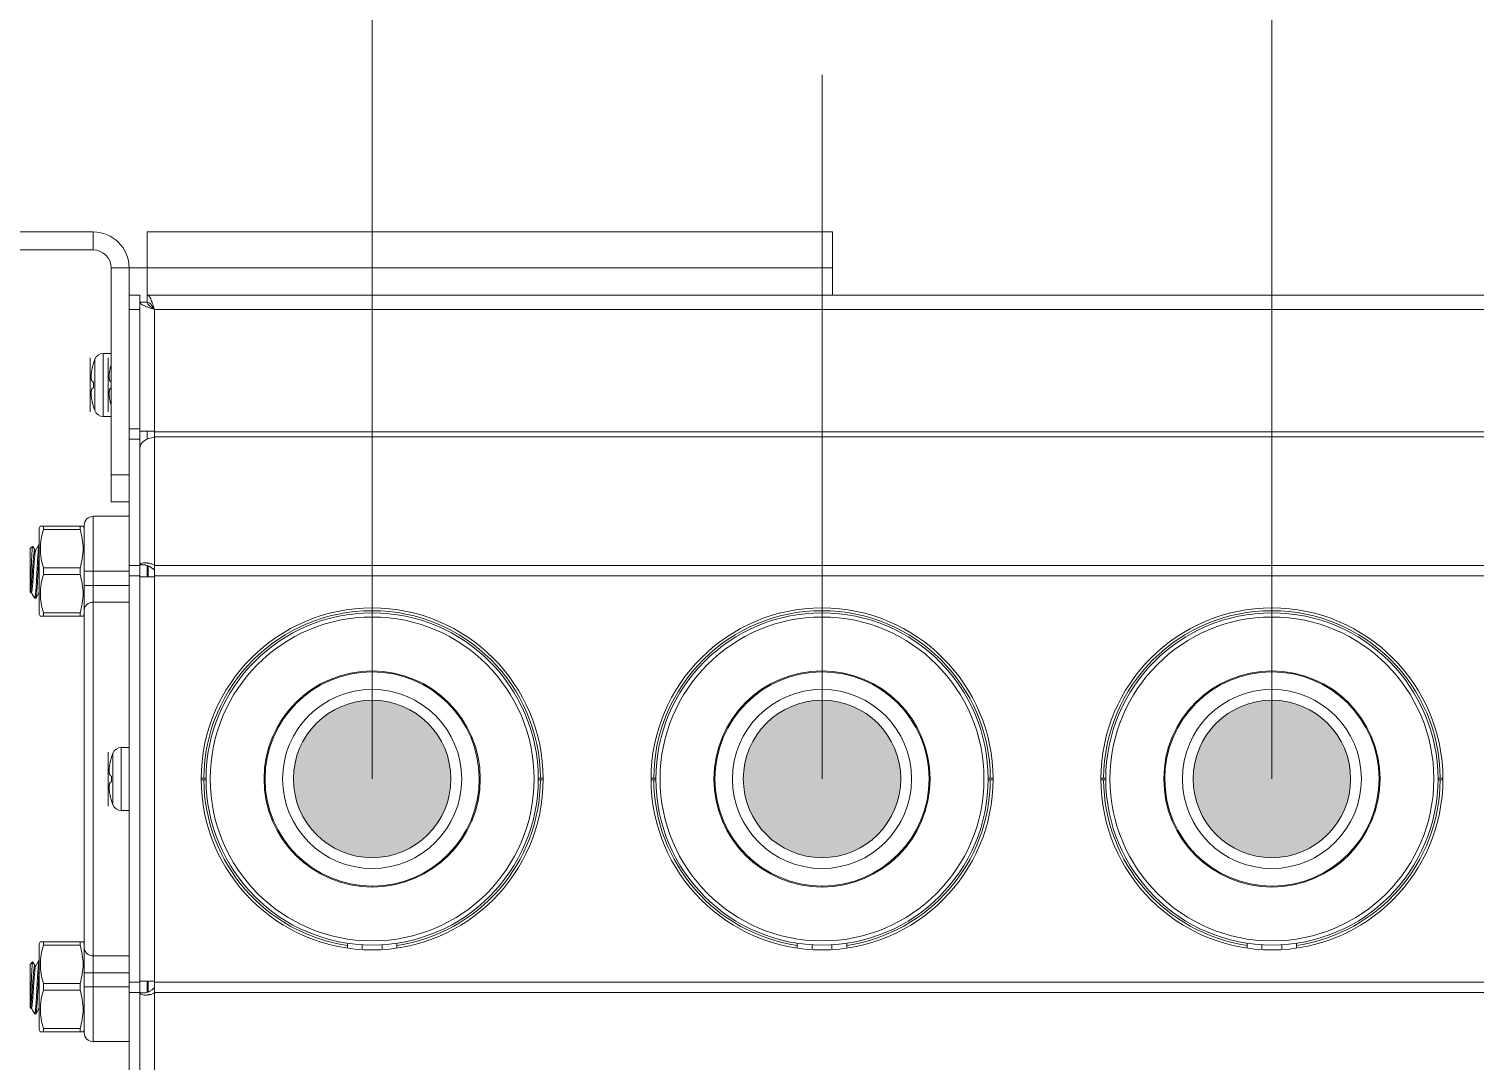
# Model space of a CAD drawing. Header units: millimetres. Extents: x 206 to 1899, y -454 to 296.
# Drawn here: x 1369.14 to 1379.19, y 55.98 to 63.15 of the extents above; entities that cross this region are included whole.
import ezdxf

# ---------------------------------------------------------------- set-up
doc = ezdxf.new("R2010")
doc.units = ezdxf.units.MM
doc.layers.add('细实线', color=7, linetype='Continuous', lineweight=15)

msp = doc.modelspace()

# ---------------------------------------------------------------- hatches: boundary and pattern name
at = {"lineweight": 9}
h = msp.add_hatch(color=256, dxfattribs=at)
h.dxf.hatch_style = 1
h.paths.add_polyline_path([(1370.981, 57.938, 1), (1372.075, 57.938, 1)])
h = msp.add_hatch(color=256, dxfattribs=at)
h.dxf.hatch_style = 1
h.paths.add_polyline_path([(1374.106, 57.938, 1), (1375.2, 57.938, 1)])
h = msp.add_hatch(color=256, dxfattribs=at)
h.dxf.hatch_style = 1
h.paths.add_polyline_path([(1377.231, 57.938, 1), (1378.325, 57.938, 1)])

# ---------------------------------------------------------------- linework, layer by layer
for p, q in [((1371.528, 57.938), (1371.528, 65.935)), ((1377.778, 57.938), (1377.778, 65.935)), ((1374.653, 57.938), (1374.653, 62.83))]:
    msp.add_line(p, q, dxfattribs=at)
at = {"layer": '细实线', "linetype": 'Continuous', "lineweight": 9}
for p, q in [((1367.403, 61.738), (1369.59, 61.738)), ((1369.59, 61.738), (1369.59, 61.613)), ((1369.965, 61.3), (1369.965, 61.738)), ((1369.965, 61.738), (1374.726, 61.738)), ((1374.726, 61.738), (1374.726, 61.3)), ((1367.403, 61.613), (1369.59, 61.613)), ((1369.715, 59.863), (1369.715, 61.488)), ((1369.84, 61.488), (1369.715, 61.488)), ((1369.84, 49.738), (1369.84, 61.488)), ((1369.84, 61.488), (1374.726, 61.488)), ((1369.915, 61.3), (1369.84, 61.3)), ((1369.915, 49.738), (1369.915, 61.3)), ((1369.965, 61.25), (1369.965, 61.3)), ((1389.678, 61.3), (1369.965, 61.3)), ((1369.915, 61.2), (1369.84, 61.2)), ((1369.965, 61.25), (1369.915, 61.25)), ((1370.015, 49.838), (1370.015, 61.2)), ((1370.015, 61.2), (1389.628, 61.2)), ((1369.66, 60.456), (1369.66, 60.894)), ((1369.66, 60.894), (1369.715, 60.894)), ((1369.569, 60.488), (1369.569, 60.863)), ((1369.593, 60.827), (1369.602, 60.854)), ((1369.593, 60.827), (1369.593, 60.826)), ((1369.602, 60.497), (1369.602, 60.854)), ((1369.694, 60.488), (1369.694, 60.863)), ((1369.588, 60.697), (1369.593, 60.696)), ((1369.593, 60.696), (1369.593, 60.655)), ((1369.588, 60.654), (1369.593, 60.655)), ((1369.593, 60.525), (1369.593, 60.524)), ((1369.593, 60.524), (1369.602, 60.497)), ((1369.66, 60.456), (1369.715, 60.456)), ((1369.84, 60.37), (1369.915, 60.37)), ((1369.84, 60.299), (1369.915, 60.299)), ((1370.015, 60.355), (1369.915, 60.355)), ((1369.965, 60.298), (1369.965, 60.355)), ((1369.965, 60.313), (1369.965, 60.298)), ((1370.015, 60.349), (1389.628, 60.349)), ((1370.015, 60.314), (1389.628, 60.314)), ((1369.715, 60.05), (1369.84, 60.05)), ((1369.715, 59.863), (1369.84, 59.863)), ((1369.223, 59.694), (1369.215, 59.68)), ((1369.215, 59.083), (1369.215, 59.68)), ((1369.52, 59.694), (1369.223, 59.694)), ((1369.244, 59.694), (1369.244, 59.671)), ((1369.499, 59.671), (1369.244, 59.671)), ((1369.499, 59.694), (1369.499, 59.671)), ((1369.528, 59.68), (1369.52, 59.694)), ((1369.528, 59.7), (1369.528, 56.175)), ((1369.59, 59.763), (1369.59, 56.113)), ((1369.84, 59.763), (1369.59, 59.763)), ((1369.153, 59.538), (1369.169, 59.554)), ((1369.153, 59.234), (1369.153, 59.538)), ((1369.17, 59.554), (1369.169, 59.554)), ((1369.184, 59.529), (1369.17, 59.554)), ((1369.192, 59.528), (1369.184, 59.528)), ((1369.196, 59.536), (1369.191, 59.527)), ((1369.214, 59.568), (1369.196, 59.536)), ((1369.214, 59.568), (1369.215, 59.569)), ((1369.244, 59.359), (1369.244, 59.404)), ((1369.499, 59.404), (1369.244, 59.404)), ((1369.499, 59.359), (1369.499, 59.404)), ((1369.84, 59.381), (1369.528, 59.381)), ((1369.915, 59.42), (1369.84, 59.42)), ((1369.915, 59.425), (1369.952, 59.425)), ((1369.965, 59.422), (1369.976, 59.416)), ((1369.965, 59.421), (1369.965, 59.343)), ((1369.965, 59.343), (1369.965, 59.421)), ((1369.972, 59.381), (1369.965, 59.381)), ((1369.972, 59.343), (1369.972, 59.416)), ((1389.628, 59.42), (1370.015, 59.42)), ((1369.499, 59.359), (1369.244, 59.359)), ((1369.84, 59.283), (1369.528, 59.283)), ((1369.915, 59.349), (1369.84, 59.349)), ((1369.915, 59.343), (1370.015, 59.343)), ((1389.628, 59.349), (1370.015, 59.349)), ((1369.153, 59.234), (1369.154, 59.236)), ((1369.153, 59.235), (1369.161, 59.235)), ((1369.184, 59.194), (1369.182, 59.197)), ((1369.184, 59.194), (1369.192, 59.194)), ((1369.193, 59.195), (1369.192, 59.194)), ((1369.223, 59.069), (1369.215, 59.083)), ((1369.52, 59.069), (1369.223, 59.069)), ((1369.244, 59.069), (1369.244, 59.092)), ((1369.499, 59.092), (1369.244, 59.092)), ((1369.499, 59.069), (1369.499, 59.092)), ((1369.528, 59.083), (1369.52, 59.069)), ((1369.84, 59.166), (1369.59, 59.166)), ((1369.694, 57.75), (1369.694, 58.125)), ((1369.718, 58.089), (1369.727, 58.116)), ((1369.718, 58.089), (1369.718, 58.088)), ((1369.727, 57.759), (1369.727, 58.116)), ((1369.785, 57.719), (1369.785, 58.156)), ((1369.785, 58.156), (1369.84, 58.156)), ((1369.713, 57.959), (1369.718, 57.958)), ((1369.713, 57.916), (1369.718, 57.917)), ((1369.718, 57.958), (1369.718, 57.917)), ((1370.373, 57.944), (1370.34, 57.944)), ((1370.373, 57.931), (1370.34, 57.931)), ((1372.715, 57.944), (1372.682, 57.944)), ((1372.715, 57.931), (1372.682, 57.931)), ((1373.498, 57.944), (1373.465, 57.944)), ((1373.498, 57.931), (1373.465, 57.931)), ((1375.84, 57.944), (1375.807, 57.944)), ((1375.84, 57.931), (1375.807, 57.931)), ((1376.623, 57.944), (1376.59, 57.944)), ((1376.623, 57.931), (1376.59, 57.931)), ((1378.965, 57.944), (1378.932, 57.944)), ((1378.965, 57.931), (1378.932, 57.931)), ((1369.718, 57.787), (1369.718, 57.786)), ((1369.718, 57.786), (1369.727, 57.759)), ((1369.785, 57.719), (1369.84, 57.719)), ((1369.223, 56.806), (1369.215, 56.792)), ((1369.215, 56.196), (1369.215, 56.792)), ((1369.52, 56.806), (1369.223, 56.806)), ((1369.244, 56.806), (1369.244, 56.784)), ((1369.499, 56.784), (1369.244, 56.784)), ((1369.499, 56.806), (1369.499, 56.784)), ((1369.528, 56.792), (1369.52, 56.806)), ((1371.356, 56.797), (1371.356, 56.767)), ((1371.459, 56.757), (1371.459, 56.788)), ((1371.597, 56.788), (1371.597, 56.757)), ((1371.7, 56.797), (1371.7, 56.767)), ((1374.481, 56.797), (1374.481, 56.767)), ((1374.584, 56.757), (1374.584, 56.788)), ((1374.722, 56.788), (1374.722, 56.757)), ((1374.825, 56.797), (1374.825, 56.767)), ((1377.606, 56.797), (1377.606, 56.767)), ((1377.709, 56.757), (1377.709, 56.788)), ((1377.847, 56.788), (1377.847, 56.757)), ((1377.95, 56.797), (1377.95, 56.767)), ((1369.153, 56.65), (1369.169, 56.667)), ((1369.17, 56.666), (1369.169, 56.667)), ((1369.184, 56.641), (1369.17, 56.666)), ((1369.214, 56.681), (1369.196, 56.649)), ((1369.214, 56.681), (1369.215, 56.681)), ((1369.59, 56.709), (1369.84, 56.709)), ((1369.153, 56.346), (1369.153, 56.65)), ((1369.192, 56.641), (1369.184, 56.641)), ((1369.196, 56.649), (1369.191, 56.64)), ((1369.84, 56.592), (1369.528, 56.592)), ((1369.244, 56.471), (1369.244, 56.517)), ((1369.499, 56.517), (1369.244, 56.517)), ((1369.499, 56.471), (1369.244, 56.471)), ((1369.499, 56.471), (1369.499, 56.517)), ((1369.84, 56.494), (1369.528, 56.494)), ((1369.915, 56.526), (1369.84, 56.526)), ((1369.915, 56.532), (1370.015, 56.532)), ((1369.965, 56.532), (1369.965, 56.454)), ((1369.965, 56.454), (1369.965, 56.532)), ((1369.972, 56.494), (1369.965, 56.494)), ((1369.972, 56.459), (1369.972, 56.532)), ((1389.01, 56.526), (1370.015, 56.526)), ((1369.915, 56.455), (1369.84, 56.455)), ((1369.915, 56.451), (1369.952, 56.451)), ((1369.953, 56.451), (1369.952, 56.451)), ((1369.952, 56.451), (1369.952, 56.451)), ((1389.06, 56.455), (1370.015, 56.455)), ((1369.153, 56.346), (1369.154, 56.348)), ((1369.153, 56.347), (1369.161, 56.347)), ((1369.184, 56.306), (1369.182, 56.309)), ((1369.184, 56.306), (1369.192, 56.306)), ((1369.193, 56.307), (1369.192, 56.306)), ((1369.223, 56.181), (1369.215, 56.196)), ((1369.52, 56.181), (1369.223, 56.181)), ((1369.244, 56.181), (1369.244, 56.204)), ((1369.499, 56.204), (1369.244, 56.204)), ((1369.499, 56.181), (1369.499, 56.204)), ((1369.528, 56.196), (1369.52, 56.181)), ((1369.84, 56.113), (1369.59, 56.113))]:
    msp.add_line(p, q, dxfattribs=at)
for points in [[(1369.952, 59.425), (1369.953, 59.424), (1369.965, 59.422)], [(1369.16, 59.234), (1369.176, 59.208), (1369.182, 59.197)], [(1369.193, 59.195), (1369.211, 59.226), (1369.215, 59.234)], [(1369.976, 56.459), (1369.965, 56.454), (1369.953, 56.451)], [(1369.16, 56.347), (1369.176, 56.32), (1369.182, 56.309)], [(1369.193, 56.307), (1369.211, 56.339), (1369.215, 56.346)]]:
    msp.add_lwpolyline(points, dxfattribs=at)
for centre, radius in [((1371.528, 57.938), 1.188), ((1371.528, 57.938), 1.154), ((1374.653, 57.938), 1.188), ((1374.653, 57.938), 1.154), ((1377.778, 57.938), 1.188), ((1377.778, 57.938), 1.154), ((1371.528, 57.938), 1.125), ((1374.653, 57.938), 1.125), ((1377.778, 57.938), 1.125), ((1371.528, 57.938), 0.751), ((1374.653, 57.938), 0.751), ((1377.778, 57.938), 0.751), ((1371.528, 57.938), 0.622), ((1371.528, 57.938), 0.547), ((1374.653, 57.938), 0.622), ((1374.653, 57.938), 0.547), ((1377.778, 57.938), 0.622), ((1377.778, 57.938), 0.547)]:
    msp.add_circle(centre, radius, dxfattribs=at)
for centre, radius, start, end in [((1369.59, 61.488), 0.25, 0, 90), ((1369.59, 61.488), 0.125, 0, 90), ((1369.66, 60.831), 0.0625, 90, 159.0752), ((1369.952, 60.708), 0.378, 164.6711, 166.5891), ((1370.072, 60.676), 0.502, 162.6367, 164.6709), ((1370.077, 60.708), 0.378, 164.6711, 166.5891), ((1370.197, 60.676), 0.502, 163.5508, 164.6708), ((1369.951, 60.642), 0.377, 193.4078, 195.3323), ((1370.072, 60.675), 0.502, 195.3291, 197.3633), ((1369.66, 60.519), 0.0625, 200.9248, 270), ((1370.076, 60.642), 0.377, 193.4078, 195.3323), ((1370.197, 60.675), 0.502, 195.3292, 196.4492), ((1370.015, 60.17), 0.139, 90.0019, 91.7765), ((1369.59, 59.7), 0.0625, 90, 180), ((1369.949, 59.295), 0.144, 78.9231, 84.0081), ((1369.947, 59.282), 0.158, 77.1973, 78.9898), ((1369.89, 59.249), 0.188, 54.2514, 55.0285), ((1371.528, 57.938), 1.169, 0.3064, 179.6936), ((1374.653, 57.938), 1.169, 0.3064, 179.6936), ((1377.778, 57.938), 1.169, 0.3064, 179.6936), ((1371.528, 57.938), 0.744, 270.3567, 270), ((1374.653, 57.938), 0.744, 270.3567, 270), ((1377.778, 57.938), 0.744, 270.3567, 270), ((1370.077, 57.971), 0.378, 164.6711, 166.5891), ((1370.197, 57.938), 0.502, 162.6367, 164.6709), ((1369.785, 58.094), 0.0625, 90, 159.0752), ((1371.528, 57.938), 1.169, 180.3064, 261.5128), ((1371.528, 57.938), 1.169, 278.4872, 359.6936), ((1374.653, 57.938), 1.169, 180.3064, 261.5128), ((1374.653, 57.938), 1.169, 278.4872, 359.6936), ((1377.778, 57.938), 1.169, 180.3064, 261.5128), ((1377.778, 57.938), 1.169, 278.4872, 359.6936), ((1370.076, 57.904), 0.377, 193.4078, 195.3323), ((1370.197, 57.937), 0.502, 195.3291, 197.3633), ((1369.785, 57.781), 0.0625, 200.9248, 270), ((1371.528, 57.938), 0.744, 269.9468, 270.3035), ((1374.653, 57.938), 0.744, 269.9468, 270.3035), ((1377.778, 57.938), 0.744, 269.9468, 270.3035), ((1369.89, 56.627), 0.188, 304.9715, 305.7486), ((1369.949, 56.58), 0.144, 275.9919, 281.0769), ((1369.947, 56.594), 0.158, 281.0102, 282.8027), ((1369.59, 56.175), 0.0625, 180, 270)]:
    msp.add_arc(centre, radius, start, end, dxfattribs=at)
for points, knots in [([(1369.965, 61.3), (1369.971, 61.3), (1369.979, 61.292), (1369.987, 61.279), (1369.991, 61.27), (1369.993, 61.265)], [0, 0, 0, 0, 0.359924, 0.644291, 1, 1, 1, 1]), ([(1369.915, 61.25), (1369.915, 61.249), (1369.916, 61.245), (1369.921, 61.239), (1369.926, 61.235), (1369.929, 61.234)], [0, 0, 0, 0, 0.192204, 0.538924, 1, 1, 1, 1]), ([(1369.929, 61.234), (1369.93, 61.233), (1369.937, 61.228), (1369.945, 61.225), (1369.951, 61.223)], [0, 0, 0, 0, 0.21862, 1, 1, 1, 1]), ([(1369.951, 61.223), (1369.952, 61.222), (1369.957, 61.22), (1369.962, 61.218), (1369.965, 61.217)], [0, 0, 0, 0, 0.239617, 1, 1, 1, 1]), ([(1369.965, 61.25), (1369.975, 61.25), (1369.99, 61.238), (1370.003, 61.219), (1370.011, 61.207), (1370.015, 61.2)], [0, 0, 0, 0, 0.400766, 0.683902, 1, 1, 1, 1]), ([(1369.965, 61.25), (1369.965, 61.241), (1369.978, 61.226), (1369.997, 61.212), (1370.009, 61.204), (1370.015, 61.2)], [0, 0, 0, 0, 0.400766, 0.683902, 1, 1, 1, 1]), ([(1369.965, 61.217), (1369.969, 61.215), (1369.986, 61.21), (1370.002, 61.204), (1370.015, 61.2)], [0, 0, 0, 0, 0.236192, 1, 1, 1, 1]), ([(1369.993, 61.265), (1369.993, 61.264), (1369.995, 61.259), (1369.997, 61.254), (1369.999, 61.25)], [0, 0, 0, 0, 0.239617, 1, 1, 1, 1]), ([(1369.999, 61.25), (1370, 61.246), (1370.006, 61.23), (1370.011, 61.213), (1370.015, 61.2)], [0, 0, 0, 0, 0.236192, 1, 1, 1, 1]), ([(1369.584, 60.796), (1369.583, 60.79), (1369.581, 60.778), (1369.578, 60.761), (1369.576, 60.746), (1369.576, 60.734), (1369.577, 60.725), (1369.577, 60.719), (1369.578, 60.713), (1369.579, 60.708), (1369.581, 60.704), (1369.582, 60.701), (1369.584, 60.699), (1369.585, 60.698), (1369.587, 60.697), (1369.588, 60.697)], [0, 0, 0, 0, 0.180366, 0.347311, 0.499831, 0.637355, 0.700173, 0.75871, 0.812623, 0.861491, 0.904806, 0.942114, 0.958494, 0.973449, 1, 1, 1, 1]), ([(1369.709, 60.796), (1369.708, 60.79), (1369.706, 60.778), (1369.703, 60.761), (1369.701, 60.746), (1369.701, 60.734), (1369.702, 60.725), (1369.702, 60.719), (1369.703, 60.713), (1369.704, 60.708), (1369.706, 60.704), (1369.707, 60.701), (1369.709, 60.699), (1369.71, 60.698), (1369.712, 60.697), (1369.713, 60.697)], [0, 0, 0, 0, 0.180366, 0.347311, 0.499831, 0.637355, 0.700173, 0.75871, 0.812623, 0.861491, 0.904806, 0.942114, 0.958494, 0.973449, 1, 1, 1, 1]), ([(1369.588, 60.654), (1369.587, 60.653), (1369.585, 60.653), (1369.584, 60.651), (1369.582, 60.649), (1369.581, 60.646), (1369.579, 60.642), (1369.578, 60.637), (1369.577, 60.632), (1369.577, 60.626), (1369.576, 60.617), (1369.576, 60.605), (1369.578, 60.589), (1369.581, 60.572), (1369.583, 60.56), (1369.584, 60.554)], [0, 0, 0, 0, 0.02655, 0.041501, 0.057879, 0.095184, 0.138499, 0.187366, 0.24128, 0.29982, 0.36264, 0.50017, 0.652697, 0.819646, 1, 1, 1, 1]), ([(1369.713, 60.654), (1369.712, 60.653), (1369.71, 60.653), (1369.709, 60.651), (1369.707, 60.649), (1369.706, 60.646), (1369.704, 60.642), (1369.703, 60.637), (1369.702, 60.632), (1369.702, 60.626), (1369.701, 60.617), (1369.701, 60.605), (1369.703, 60.589), (1369.706, 60.572), (1369.708, 60.56), (1369.709, 60.554)], [0, 0, 0, 0, 0.02655, 0.041501, 0.057879, 0.095184, 0.138499, 0.187366, 0.24128, 0.29982, 0.36264, 0.50017, 0.652697, 0.819646, 1, 1, 1, 1]), ([(1369.923, 60.266), (1369.931, 60.279), (1369.959, 60.301), (1369.993, 60.309), (1370.011, 60.309)], [0, 0, 0, 0, 0.461204, 1, 1, 1, 1]), ([(1369.915, 60.239), (1369.915, 60.241), (1369.916, 60.25), (1369.919, 60.259), (1369.923, 60.266)], [0, 0, 0, 0, 0.244538, 1, 1, 1, 1]), ([(1369.244, 59.404), (1369.238, 59.426), (1369.227, 59.47), (1369.222, 59.538), (1369.227, 59.605), (1369.238, 59.649), (1369.244, 59.671)], [0, 0, 0, 0, 0.250695, 0.5, 0.749305, 1, 1, 1, 1]), ([(1369.499, 59.404), (1369.505, 59.426), (1369.516, 59.47), (1369.522, 59.538), (1369.516, 59.605), (1369.505, 59.649), (1369.499, 59.671)], [0, 0, 0, 0, 0.250695, 0.5, 0.749305, 1, 1, 1, 1]), ([(1369.169, 59.554), (1369.169, 59.554), (1369.169, 59.553), (1369.168, 59.551), (1369.168, 59.548), (1369.167, 59.544), (1369.167, 59.539), (1369.166, 59.53), (1369.165, 59.517), (1369.164, 59.499), (1369.163, 59.478), (1369.162, 59.455), (1369.161, 59.43), (1369.16, 59.404), (1369.159, 59.369), (1369.157, 59.328), (1369.155, 59.285), (1369.154, 59.259), (1369.153, 59.248)], [0, 0, 0, 0, 0.003638, 0.010461, 0.020548, 0.033881, 0.050403, 0.070023, 0.118113, 0.177037, 0.245375, 0.321439, 0.403308, 0.488871, 0.575879, 0.744886, 0.891832, 1, 1, 1, 1]), ([(1369.157, 59.247), (1369.158, 59.251), (1369.159, 59.26), (1369.161, 59.282), (1369.164, 59.317), (1369.167, 59.354), (1369.169, 59.387), (1369.17, 59.411), (1369.172, 59.435), (1369.174, 59.457), (1369.175, 59.477), (1369.177, 59.494), (1369.179, 59.508), (1369.18, 59.519), (1369.182, 59.525), (1369.183, 59.528), (1369.184, 59.528), (1369.184, 59.528)], [0, 0, 0, 0, 0.042598, 0.097649, 0.238585, 0.406786, 0.495155, 0.582985, 0.667741, 0.746976, 0.818408, 0.879989, 0.929967, 0.966961, 0.990085, 0.996465, 1, 1, 1, 1]), ([(1369.161, 59.235), (1369.161, 59.235), (1369.162, 59.235), (1369.163, 59.237), (1369.164, 59.241), (1369.165, 59.247), (1369.166, 59.259), (1369.168, 59.275), (1369.17, 59.295), (1369.172, 59.319), (1369.174, 59.344), (1369.175, 59.371), (1369.177, 59.398), (1369.179, 59.425), (1369.181, 59.45), (1369.183, 59.472), (1369.185, 59.492), (1369.186, 59.507), (1369.188, 59.518), (1369.189, 59.524), (1369.19, 59.526), (1369.19, 59.527)], [0, 0, 0, 0, 0.003842, 0.011094, 0.022365, 0.037706, 0.080226, 0.13737, 0.207214, 0.287353, 0.375012, 0.467147, 0.560554, 0.651985, 0.738262, 0.816389, 0.883663, 0.937776, 0.976919, 0.990494, 1, 1, 1, 1]), ([(1369.188, 59.207), (1369.188, 59.212), (1369.19, 59.223), (1369.192, 59.249), (1369.195, 59.291), (1369.198, 59.347), (1369.2, 59.398), (1369.203, 59.438), (1369.204, 59.467), (1369.206, 59.493), (1369.208, 59.516), (1369.209, 59.536), (1369.211, 59.549), (1369.212, 59.558), (1369.213, 59.562), (1369.213, 59.566), (1369.214, 59.568), (1369.214, 59.568)], [0, 0, 0, 0, 0.038651, 0.089567, 0.222344, 0.383787, 0.556107, 0.640397, 0.720301, 0.793603, 0.858272, 0.912526, 0.954882, 0.971236, 0.98423, 0.993811, 1, 1, 1, 1]), ([(1369.213, 59.484), (1369.212, 59.469), (1369.211, 59.439), (1369.208, 59.393), (1369.206, 59.346), (1369.203, 59.301), (1369.201, 59.267), (1369.199, 59.243), (1369.198, 59.228), (1369.197, 59.216), (1369.195, 59.206), (1369.194, 59.2), (1369.193, 59.196), (1369.193, 59.195), (1369.193, 59.195)], [0, 0, 0, 0, 0.149668, 0.312649, 0.478277, 0.635709, 0.774644, 0.834278, 0.886019, 0.929033, 0.962641, 0.986349, 0.99442, 1, 1, 1, 1]), ([(1369.215, 59.514), (1369.215, 59.512), (1369.214, 59.502), (1369.214, 59.491), (1369.213, 59.484)], [0, 0, 0, 0, 0.233838, 1, 1, 1, 1]), ([(1369.915, 59.425), (1369.915, 59.425), (1369.916, 59.43), (1369.92, 59.432), (1369.923, 59.434)], [0, 0, 0, 0, 0.205312, 1, 1, 1, 1]), ([(1369.923, 59.434), (1369.928, 59.437), (1369.942, 59.44), (1369.956, 59.44), (1369.964, 59.439)], [0, 0, 0, 0, 0.415833, 1, 1, 1, 1]), ([(1369.976, 59.416), (1369.978, 59.416), (1369.985, 59.411), (1369.992, 59.407), (1369.998, 59.403)], [0, 0, 0, 0, 0.205324, 1, 1, 1, 1]), ([(1369.982, 59.436), (1369.985, 59.435), (1369.996, 59.432), (1370.007, 59.428), (1370.015, 59.425)], [0, 0, 0, 0, 0.237927, 1, 1, 1, 1]), ([(1370, 59.401), (1370.001, 59.401), (1370.007, 59.397), (1370.012, 59.393), (1370.015, 59.389)], [0, 0, 0, 0, 0.237037, 1, 1, 1, 1]), ([(1369.244, 59.092), (1369.238, 59.114), (1369.227, 59.158), (1369.222, 59.225), (1369.227, 59.293), (1369.238, 59.337), (1369.244, 59.359)], [0, 0, 0, 0, 0.250695, 0.5, 0.749305, 1, 1, 1, 1]), ([(1369.499, 59.092), (1369.505, 59.114), (1369.516, 59.158), (1369.522, 59.225), (1369.516, 59.293), (1369.505, 59.337), (1369.499, 59.359)], [0, 0, 0, 0, 0.250695, 0.5, 0.749305, 1, 1, 1, 1]), ([(1369.154, 59.236), (1369.154, 59.236), (1369.154, 59.236), (1369.155, 59.237), (1369.155, 59.238)], [0, 0, 0, 0, 0.209201, 1, 1, 1, 1]), ([(1369.155, 59.238), (1369.155, 59.238), (1369.156, 59.241), (1369.156, 59.244), (1369.157, 59.247)], [0, 0, 0, 0, 0.190072, 1, 1, 1, 1]), ([(1369.184, 59.194), (1369.184, 59.194), (1369.185, 59.195), (1369.186, 59.196), (1369.186, 59.197)], [0, 0, 0, 0, 0.320397, 1, 1, 1, 1]), ([(1369.186, 59.197), (1369.186, 59.198), (1369.187, 59.201), (1369.187, 59.204), (1369.188, 59.207)], [0, 0, 0, 0, 0.191287, 1, 1, 1, 1]), ([(1369.59, 59.166), (1369.582, 59.166), (1369.566, 59.163), (1369.545, 59.15), (1369.531, 59.131), (1369.528, 59.115), (1369.528, 59.108)], [0, 0, 0, 0, 0.257611, 0.510804, 0.757671, 1, 1, 1, 1]), ([(1369.709, 58.059), (1369.708, 58.053), (1369.706, 58.041), (1369.703, 58.024), (1369.701, 58.008), (1369.701, 57.996), (1369.702, 57.987), (1369.702, 57.981), (1369.703, 57.976), (1369.704, 57.971), (1369.706, 57.967), (1369.707, 57.964), (1369.709, 57.962), (1369.71, 57.96), (1369.712, 57.96), (1369.713, 57.959)], [0, 0, 0, 0, 0.180366, 0.347311, 0.499831, 0.637355, 0.700173, 0.75871, 0.812623, 0.861491, 0.904806, 0.942114, 0.958494, 0.973449, 1, 1, 1, 1]), ([(1369.713, 57.916), (1369.712, 57.916), (1369.71, 57.915), (1369.709, 57.914), (1369.707, 57.912), (1369.706, 57.909), (1369.704, 57.905), (1369.703, 57.9), (1369.702, 57.894), (1369.702, 57.888), (1369.701, 57.879), (1369.701, 57.867), (1369.703, 57.852), (1369.706, 57.835), (1369.708, 57.823), (1369.709, 57.817)], [0, 0, 0, 0, 0.02655, 0.041501, 0.057879, 0.095184, 0.138499, 0.187366, 0.24128, 0.29982, 0.36264, 0.50017, 0.652697, 0.819646, 1, 1, 1, 1]), ([(1369.244, 56.517), (1369.238, 56.539), (1369.227, 56.583), (1369.222, 56.65), (1369.227, 56.718), (1369.238, 56.762), (1369.244, 56.784)], [0, 0, 0, 0, 0.250695, 0.5, 0.749305, 1, 1, 1, 1]), ([(1369.499, 56.517), (1369.505, 56.539), (1369.516, 56.583), (1369.522, 56.65), (1369.516, 56.718), (1369.505, 56.762), (1369.499, 56.784)], [0, 0, 0, 0, 0.250695, 0.5, 0.749305, 1, 1, 1, 1]), ([(1369.59, 56.709), (1369.582, 56.709), (1369.566, 56.712), (1369.545, 56.725), (1369.531, 56.745), (1369.528, 56.76), (1369.528, 56.768)], [0, 0, 0, 0, 0.257611, 0.510804, 0.757671, 1, 1, 1, 1]), ([(1369.169, 56.667), (1369.169, 56.666), (1369.169, 56.665), (1369.168, 56.663), (1369.168, 56.66), (1369.167, 56.656), (1369.167, 56.651), (1369.166, 56.643), (1369.165, 56.63), (1369.164, 56.612), (1369.163, 56.591), (1369.162, 56.568), (1369.161, 56.543), (1369.16, 56.517), (1369.159, 56.482), (1369.157, 56.441), (1369.155, 56.397), (1369.154, 56.371), (1369.153, 56.36)], [0, 0, 0, 0, 0.003638, 0.010461, 0.020548, 0.033881, 0.050403, 0.070023, 0.118113, 0.177037, 0.245375, 0.321439, 0.403308, 0.488871, 0.575879, 0.744886, 0.891832, 1, 1, 1, 1]), ([(1369.188, 56.32), (1369.188, 56.324), (1369.19, 56.335), (1369.192, 56.362), (1369.195, 56.403), (1369.198, 56.46), (1369.2, 56.51), (1369.203, 56.551), (1369.204, 56.579), (1369.206, 56.605), (1369.208, 56.629), (1369.209, 56.648), (1369.211, 56.662), (1369.212, 56.67), (1369.213, 56.675), (1369.213, 56.678), (1369.214, 56.68), (1369.214, 56.681)], [0, 0, 0, 0, 0.038651, 0.089567, 0.222344, 0.383787, 0.556107, 0.640397, 0.720301, 0.793603, 0.858272, 0.912526, 0.954882, 0.971236, 0.98423, 0.993811, 1, 1, 1, 1]), ([(1369.157, 56.359), (1369.158, 56.363), (1369.159, 56.373), (1369.161, 56.395), (1369.164, 56.429), (1369.167, 56.467), (1369.169, 56.499), (1369.17, 56.524), (1369.172, 56.548), (1369.174, 56.57), (1369.175, 56.59), (1369.177, 56.607), (1369.179, 56.621), (1369.18, 56.631), (1369.182, 56.637), (1369.183, 56.64), (1369.184, 56.641), (1369.184, 56.641)], [0, 0, 0, 0, 0.042598, 0.097649, 0.238585, 0.406786, 0.495155, 0.582985, 0.667741, 0.746976, 0.818408, 0.879989, 0.929967, 0.966961, 0.990085, 0.996465, 1, 1, 1, 1]), ([(1369.161, 56.347), (1369.161, 56.347), (1369.162, 56.348), (1369.163, 56.35), (1369.164, 56.353), (1369.165, 56.36), (1369.166, 56.371), (1369.168, 56.388), (1369.17, 56.408), (1369.172, 56.431), (1369.174, 56.457), (1369.175, 56.483), (1369.177, 56.51), (1369.179, 56.537), (1369.181, 56.562), (1369.183, 56.585), (1369.185, 56.604), (1369.186, 56.62), (1369.188, 56.63), (1369.189, 56.636), (1369.19, 56.638), (1369.19, 56.639)], [0, 0, 0, 0, 0.003842, 0.011094, 0.022365, 0.037706, 0.080226, 0.13737, 0.207214, 0.287353, 0.375012, 0.467147, 0.560554, 0.651985, 0.738262, 0.816389, 0.883663, 0.937776, 0.976919, 0.990494, 1, 1, 1, 1]), ([(1369.213, 56.596), (1369.212, 56.582), (1369.211, 56.552), (1369.208, 56.505), (1369.206, 56.459), (1369.203, 56.414), (1369.201, 56.38), (1369.199, 56.356), (1369.198, 56.341), (1369.197, 56.328), (1369.195, 56.319), (1369.194, 56.312), (1369.193, 56.309), (1369.193, 56.308), (1369.193, 56.307)], [0, 0, 0, 0, 0.149668, 0.312649, 0.478277, 0.635709, 0.774644, 0.834278, 0.886019, 0.929033, 0.962641, 0.986349, 0.99442, 1, 1, 1, 1]), ([(1369.215, 56.627), (1369.215, 56.624), (1369.214, 56.614), (1369.214, 56.604), (1369.213, 56.596)], [0, 0, 0, 0, 0.233838, 1, 1, 1, 1]), ([(1369.244, 56.204), (1369.238, 56.226), (1369.227, 56.27), (1369.222, 56.338), (1369.227, 56.405), (1369.238, 56.449), (1369.244, 56.471)], [0, 0, 0, 0, 0.250695, 0.5, 0.749305, 1, 1, 1, 1]), ([(1369.499, 56.204), (1369.505, 56.226), (1369.516, 56.27), (1369.522, 56.338), (1369.516, 56.405), (1369.505, 56.449), (1369.499, 56.471)], [0, 0, 0, 0, 0.250695, 0.5, 0.749305, 1, 1, 1, 1]), ([(1369.976, 56.459), (1369.978, 56.46), (1369.985, 56.464), (1369.992, 56.469), (1369.998, 56.473)], [0, 0, 0, 0, 0.205324, 1, 1, 1, 1]), ([(1370, 56.474), (1370.001, 56.475), (1370.007, 56.479), (1370.012, 56.483), (1370.015, 56.486)], [0, 0, 0, 0, 0.237037, 1, 1, 1, 1]), ([(1369.155, 56.35), (1369.155, 56.351), (1369.156, 56.354), (1369.156, 56.357), (1369.157, 56.359)], [0, 0, 0, 0, 0.190072, 1, 1, 1, 1]), ([(1369.915, 56.451), (1369.915, 56.45), (1369.916, 56.446), (1369.92, 56.443), (1369.923, 56.442)], [0, 0, 0, 0, 0.205312, 1, 1, 1, 1]), ([(1369.923, 56.442), (1369.927, 56.44), (1369.936, 56.437), (1369.946, 56.436), (1369.952, 56.436)], [0, 0, 0, 0, 0.428708, 1, 1, 1, 1]), ([(1369.952, 56.436), (1369.953, 56.436), (1369.957, 56.436), (1369.961, 56.436), (1369.964, 56.437)], [0, 0, 0, 0, 0.239528, 1, 1, 1, 1]), ([(1369.982, 56.44), (1369.985, 56.44), (1369.996, 56.443), (1370.007, 56.447), (1370.015, 56.451)], [0, 0, 0, 0, 0.237927, 1, 1, 1, 1]), ([(1369.154, 56.348), (1369.154, 56.348), (1369.154, 56.349), (1369.155, 56.349), (1369.155, 56.35)], [0, 0, 0, 0, 0.209201, 1, 1, 1, 1]), ([(1369.184, 56.306), (1369.184, 56.306), (1369.185, 56.308), (1369.186, 56.309), (1369.186, 56.31)], [0, 0, 0, 0, 0.320397, 1, 1, 1, 1]), ([(1369.186, 56.31), (1369.186, 56.31), (1369.187, 56.314), (1369.187, 56.317), (1369.188, 56.32)], [0, 0, 0, 0, 0.191287, 1, 1, 1, 1])]:
    msp.add_open_spline(points, degree=3, knots=knots, dxfattribs=at)
for points in [[(1369.19, 59.527), (1369.19, 59.527), (1369.191, 59.527), (1369.191, 59.527)], [(1369.19, 56.639), (1369.19, 56.64), (1369.191, 56.64), (1369.191, 56.64)]]:
    msp.add_open_spline(points, degree=3, dxfattribs=at)

doc.saveas('drawing.dxf')
